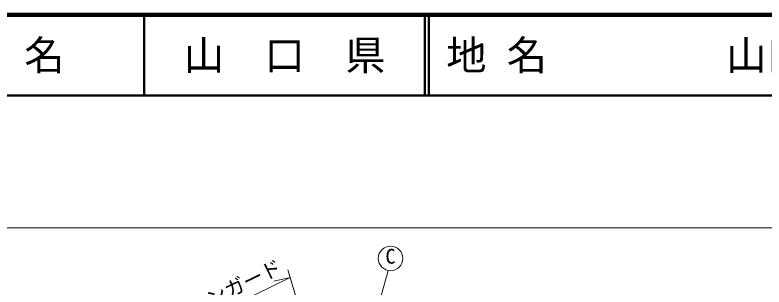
# Model space of a CAD drawing. Units: millimetres, scale not verified. Extents: x 40000 to 680000, y 20000 to 380000.
# Drawn here: x 316991 to 409732, y 346284 to 380000 of the extents above; entities that cross this region are included whole.
import ezdxf
from ezdxf.enums import TextEntityAlignment as Align

# ---------------------------------------------------------------- set-up
doc = ezdxf.new("R2010")
doc.units = ezdxf.units.MM
doc.header["$LTSCALE"] = 1000
for name, color, linetype, lineweight in [('M-STR-HTXT', 7, 'Continuous', 13), ('M-STR-STRC', 7, 'Continuous', 13), ('M-TTL', 2, 'Continuous', 140), ('M-TTL-LINE', 7, 'Continuous', 50)]:
    doc.layers.add(name, color=color, linetype=linetype, lineweight=lineweight)
doc.layers.add('M-TTL-TXT', color=7, linetype='Continuous')
doc.styles.add('ＭＳ ゴシック', font='')
doc.styles.get('ＭＳ ゴシック').set_extended_font_data('MS Gothic')

msp = doc.modelspace()

# ---------------------------------------------------------------- linework, layer by layer
at = {"layer": 'M-STR-HTXT'}
for p, q in [((110179, 353624), (553674, 353624)), ((357562, 325687), (350776, 348426)), ((336275, 340262), (351054, 347451)), ((351042, 347445), (349025, 347020))]:
    msp.add_line(p, q, dxfattribs=at)
at = {"layer": 'M-STR-STRC'}
msp.add_line((356115, 323206), (363201, 348335), dxfattribs=at)
msp.add_circle((363490, 349829), 1521, dxfattribs=at)
at = {"layer": 'M-TTL'}
msp.add_line((680000, 380000), (40000, 380000), dxfattribs=at)
at = {"layer": 'M-TTL-LINE'}
for p, q in [((333000, 380000), (333000, 370000)), ((367750, 380000), (367750, 370000)), ((368250, 380000), (368250, 370000)), ((40000, 370000), (680000, 370000))]:
    msp.add_line(p, q, dxfattribs=at)

# ---------------------------------------------------------------- texts
at = {"layer": 'M-STR-HTXT', "style": 'ＭＳ ゴシック'}
msp.add_text('ストンガード', height=1833, rotation=25.94, dxfattribs=at).set_placement((343704, 344365), align=Align.BOTTOM_CENTER)
at = {"layer": 'M-STR-STRC', "style": 'ＭＳ ゴシック'}
msp.add_text('C', height=1833, dxfattribs=at).set_placement((362854, 348626), align=Align.BOTTOM_LEFT)
at = {"layer": 'M-TTL-TXT', "style": 'ＭＳ ゴシック'}
for s, p in [('県\u3000名', (315625, 375000)), ('山\u3000口\u3000県', (350375, 375000))]:
    msp.add_text(s, height=3666, dxfattribs=at).set_placement(p, align=Align.MIDDLE_CENTER)
for s, p in [('地 名', (370380, 375000)), ('山口市徳地野谷', (405024, 375000))]:
    msp.add_text(s, height=3666, dxfattribs=at).set_placement(p, align=Align.MIDDLE_LEFT)

doc.saveas('drawing.dxf')
